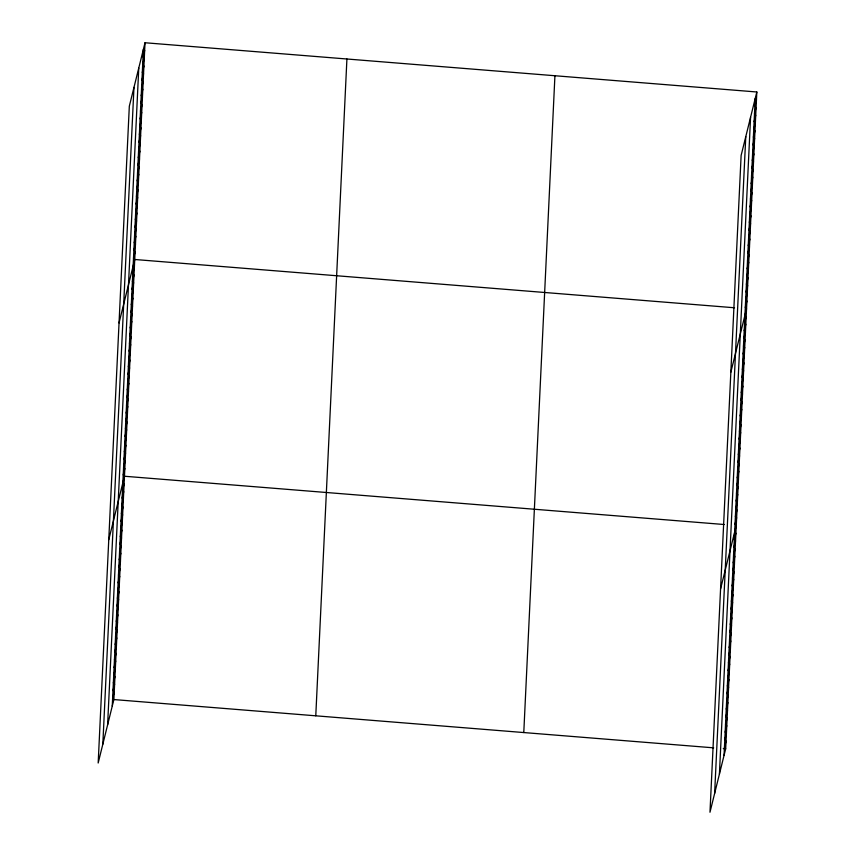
<?xml version="1.0" encoding="UTF-8"?>
<svg xmlns="http://www.w3.org/2000/svg" width="855" height="855" viewBox="0 0 855 855"><rect width="100%" height="100%" fill="white"/><g stroke="black" fill="none" stroke-linecap="round" stroke-linejoin="round"><path stroke-width="1.28" d="M102.824 744.213L133.968 87.402M107.612 724.858L138.767 68.047M112.262 706.059L143.416 49.248M145.019 42.75L129.319 106.202L98.175 763.013L113.875 699.561L145.019 42.75L756.825 91.987L725.681 748.798L709.981 812.25L741.125 155.439L756.825 91.987M315.773 715.806L346.916 58.995M523.784 732.553L554.927 75.742M714.63 793.461L745.774 136.65M719.418 774.096L750.572 117.285M724.067 755.307L755.221 98.496M143.042 56.996L144.655 50.488M142.678 64.734L144.292 58.236M142.315 72.472L143.918 65.974M141.941 80.22L143.555 73.712M141.577 87.958L143.191 81.46M141.214 95.696L142.817 89.198M140.84 103.444L142.454 96.936M140.477 111.182L142.08 104.673M140.113 118.92L141.716 112.422M139.739 126.658L141.353 120.16M139.376 134.406L140.979 127.897M139.012 142.144L140.615 135.646M138.638 149.882L140.252 143.383M138.275 157.63L139.878 151.121M137.901 165.368L139.515 158.87M137.537 173.105L139.151 166.607M137.174 180.854L138.777 174.345M136.8 188.592L138.414 182.083M136.437 196.329L138.05 189.831M136.073 204.067L137.676 197.569M135.699 211.816L137.313 205.307M135.336 219.553L136.95 213.055M134.972 227.291L136.576 220.793M134.598 235.04L136.212 228.531M134.235 242.777L135.849 236.279M133.872 250.515L135.475 244.017M133.498 258.263L135.111 251.755M119.037 322.944L134.748 259.493L734.531 307.768M132.771 273.739L134.374 267.241M132.397 281.477L134.011 274.979M132.033 289.225L133.637 282.716M131.67 296.963L133.273 290.465M131.296 304.701L132.91 298.203M130.933 312.449L132.536 305.94M130.569 320.187L132.172 313.689M130.195 327.925L131.809 321.427M129.832 335.673L131.435 329.164M129.458 343.411L131.072 336.902M129.094 351.149L130.708 344.651M128.731 358.897L130.334 352.388M128.357 366.635L129.971 360.126M127.994 374.372L129.607 367.874M127.63 382.11L129.233 375.612M127.256 389.859L128.87 383.35M126.893 397.596L128.507 391.098M126.529 405.334L128.132 398.836M126.155 413.083L127.769 406.574M125.792 420.82L127.406 414.312M125.429 428.558L127.032 422.06M125.054 436.307L126.668 429.798M124.691 444.044L126.305 437.536M124.328 451.782L125.931 445.284M123.954 459.52L125.567 453.022M123.59 467.268L125.193 460.76M123.227 475.006L124.83 468.508M108.767 539.697L124.467 476.246L724.249 524.521M122.489 490.449L124.103 483.941M122.126 498.144L123.729 491.646M121.763 505.85L123.366 499.341M121.399 513.545L123.002 507.047M121.025 521.251L122.639 514.753M120.662 528.946L122.276 522.448M120.299 536.651L121.912 530.153M119.935 544.346L121.538 537.848M119.572 552.052L121.175 545.554M119.208 559.758L120.812 553.249M118.834 567.453L120.448 560.955M118.471 575.159L120.085 568.65M118.108 582.854L119.721 576.356M117.744 590.559L119.347 584.051M117.381 598.254L118.984 591.756M117.007 605.96L118.621 599.451M116.643 613.655L118.257 607.157M116.28 621.361L117.894 614.852M115.917 629.056L117.53 622.558M115.553 636.761L117.156 630.253M115.19 644.456L116.793 637.958M114.816 652.162L116.43 645.653M114.452 659.857L116.066 653.359M114.089 667.563L115.703 661.054M113.726 675.258L115.34 668.76M113.362 682.963L114.965 676.455M112.999 690.658L114.602 684.16M112.625 698.364L114.239 691.855M754.847 106.234L756.461 99.736M754.484 113.972L756.098 107.474M754.121 121.72L755.724 115.211M753.747 129.458L755.36 122.96M753.383 137.195L754.997 130.697M753.02 144.944L754.623 138.435M752.646 152.682L754.26 146.184M752.282 160.419L753.896 153.921M751.919 168.168L753.522 161.659M751.545 175.906L753.159 169.397M751.182 183.643L752.785 177.145M750.818 191.381L752.421 184.883M750.444 199.13L752.058 192.621M750.081 206.867L751.684 200.369M749.717 214.605L751.321 208.107M749.343 222.353L750.957 215.845M748.98 230.091L750.583 223.593M748.606 237.829L750.22 231.331M748.243 245.577L749.856 239.069M747.879 253.315L749.482 246.806M747.505 261.053L749.119 254.555M747.142 268.791L748.756 262.293M746.778 276.539L748.382 270.03M746.404 284.277L748.018 277.779M746.041 292.015L747.655 285.517M745.678 299.763L747.281 293.254M745.304 307.501L746.917 301.003M730.843 372.192L746.554 308.74M744.577 322.987L746.18 316.478M744.203 330.725L745.817 324.216M743.839 338.462L745.453 331.964M743.476 346.211L745.079 339.702M743.102 353.949L744.716 347.44M742.739 361.686L744.342 355.188M742.375 369.424L743.978 362.926M742.001 377.173L743.615 370.664M741.638 384.91L743.241 378.412M741.274 392.648L742.877 386.15M740.9 400.397L742.514 393.888M740.537 408.134L742.14 401.636M740.163 415.872L741.777 409.374M739.799 423.62L741.413 417.112M739.436 431.358L741.039 424.85M739.062 439.096L740.676 432.598M738.699 446.834L740.312 440.336M738.335 454.582L739.938 448.073M737.961 462.32L739.575 455.822M737.598 470.058L739.212 463.56M737.234 477.806L738.838 471.297M736.86 485.544L738.474 479.046M736.497 493.282L738.111 486.784M736.134 501.03L737.737 494.521M735.76 508.768L737.373 502.259M735.396 516.505L736.999 510.008M735.033 524.243L736.636 517.745M720.573 588.935L736.273 525.483M734.295 539.687L735.909 533.189M733.932 547.392L735.535 540.884M733.569 555.087L735.172 548.589M733.205 562.793L734.808 556.284M732.831 570.488L734.445 563.99M732.468 578.194L734.082 571.685M732.104 585.889L733.718 579.391M731.741 593.594L733.344 587.086M731.378 601.289L732.981 594.791M731.014 608.995L732.617 602.497M730.64 616.69L732.254 610.192M730.277 624.396L731.891 617.898M729.914 632.091L731.527 625.593M729.55 639.797L731.153 633.298M729.187 647.502L730.79 640.994M728.823 655.197L730.427 648.699M728.449 662.903L730.063 656.394M728.086 670.598L729.7 664.1M727.723 678.304L729.336 671.795M727.359 685.999L728.962 679.501M726.996 693.704L728.599 687.196M726.632 701.399L728.236 694.901M726.258 709.105L727.872 702.596M725.895 716.8L727.509 710.302M725.532 724.506L727.145 717.997M725.168 732.201L726.771 725.703M724.805 739.906L726.408 733.398M724.442 747.601L726.045 741.103M113.875 699.561L713.658 747.836M723.277 748.606L725.681 748.798"/></g></svg>
